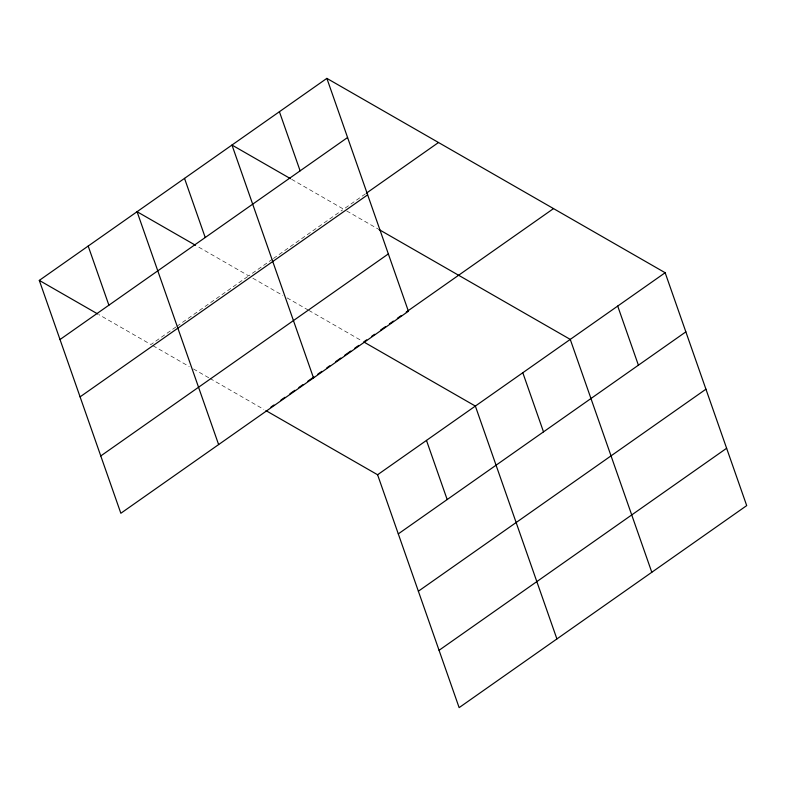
<?xml version="1.0" encoding="UTF-8"?>
<svg xmlns="http://www.w3.org/2000/svg" width="786" height="786" viewBox="0 0 786 786"><rect width="100%" height="100%" fill="white"/><g stroke="black" fill="none" stroke-linecap="round" stroke-linejoin="round"><path stroke-width="0.59" stroke-dasharray="3.93 2.95" d="M175.877 327.015L150.932 344.533L98.84 314.606M176.87 326.308L247.708 276.544M272.428 259.184L248.71 275.847L196.608 245.92M273.42 258.486L342.617 209.872M365.352 193.896L343.6 209.174L291.508 179.247M346.714 210.962L377.801 228.824M252.846 278.224L282.901 295.487M287.047 297.874L307.768 309.782M308.8 310.372L361.648 340.741M153.005 345.722L189.269 366.561M193.415 368.939L208.958 377.87M210 378.469L263.88 409.427"/><path stroke-width="1.18" d="M326.868 78.374L408.415 311.246L120.848 513.268L39.3 280.396L326.868 78.374L665.153 272.732L746.7 505.604L459.132 707.626L377.585 474.754L265.953 410.616M60.011 339.532L347.569 137.511M366.335 193.209L438.5 142.512M80.084 396.861L367.651 194.84M100.775 455.939L388.343 253.917M270.934 407.109L273.931 405.006M280.916 400.103L284.905 397.294M289.896 393.796L294.878 390.288M298.877 387.488L302.865 384.678M307.857 381.181L313.84 376.975M317.829 374.165L321.818 371.365M326.809 367.858L329.806 365.755M335.789 361.55L340.78 358.052M344.769 355.243L350.752 351.037M354.741 348.237L358.73 345.427M366.689 339.847L363.721 341.93L475.353 406.067L556.91 638.939M371.631 336.369L374.598 334.286M380.522 330.12L385.464 326.652M389.424 323.871L393.373 321.091M397.333 318.31L401.282 315.54M406.224 312.062L553.511 208.595M377.585 474.754L665.153 272.732M398.296 533.89L685.854 331.859M418.368 591.219L705.936 389.198M439.06 650.297L726.618 448.266M290.447 178.638L231.968 145.037L313.516 377.919M378.832 229.424L570.253 339.395L651.8 572.267M195.547 245.301L137.069 211.709L218.626 444.581M39.3 280.396L97.778 313.997M617.698 306.059L638.409 365.195M522.808 372.731L543.509 431.868M426.474 440.406L447.175 499.542M279.413 111.71L300.124 170.837M184.523 178.373L205.225 237.51M88.189 246.057L108.89 305.184"/></g></svg>
